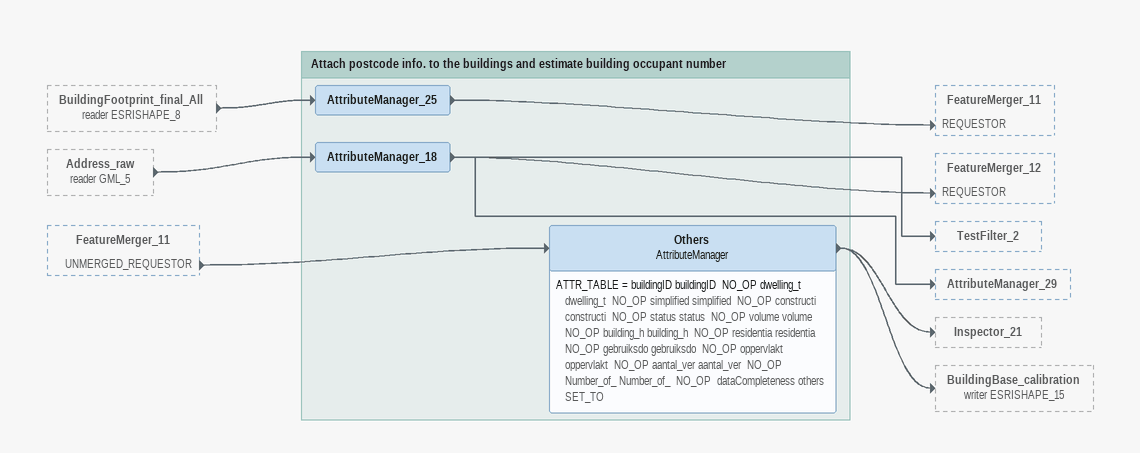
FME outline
BuildingFootprint_final_All (reader ESRISHAPE_8) [outside]
    -> AttributeManager_25
Address_raw (reader GML_5) [outside]
    -> AttributeManager_18
FeatureMerger_11 [outside]
    UNMERGED_REQUESTOR -> Others

Bookmark: Attach postcode info. to the buildings and estimate building occupant number
AttributeManager_25
    -> FeatureMerger_11 [REQUESTOR]
AttributeManager_18
    -> FeatureMerger_12 [REQUESTOR]
    -> TestFilter_2
    -> AttributeManager_29
Others: AttributeManager
    ATTR_TABLE = buildingID buildingID  NO_OP dwelling_t dwelling_t  NO_OP simplified simplified  NO_OP constructi constructi  NO_OP status status  NO_OP volume volume  NO_OP building_h building_h  NO_OP residentia residentia  NO_OP gebruiksdo gebruiksdo  NO_OP oppervlakt oppervlakt  NO_OP aantal_ver aantal_ver  NO_OP Number_of_ Number_of_  NO_OP  dataCompleteness others SET_TO
    -> Inspector_21
    -> BuildingBase_calibration (writer ESRISHAPE_15)
